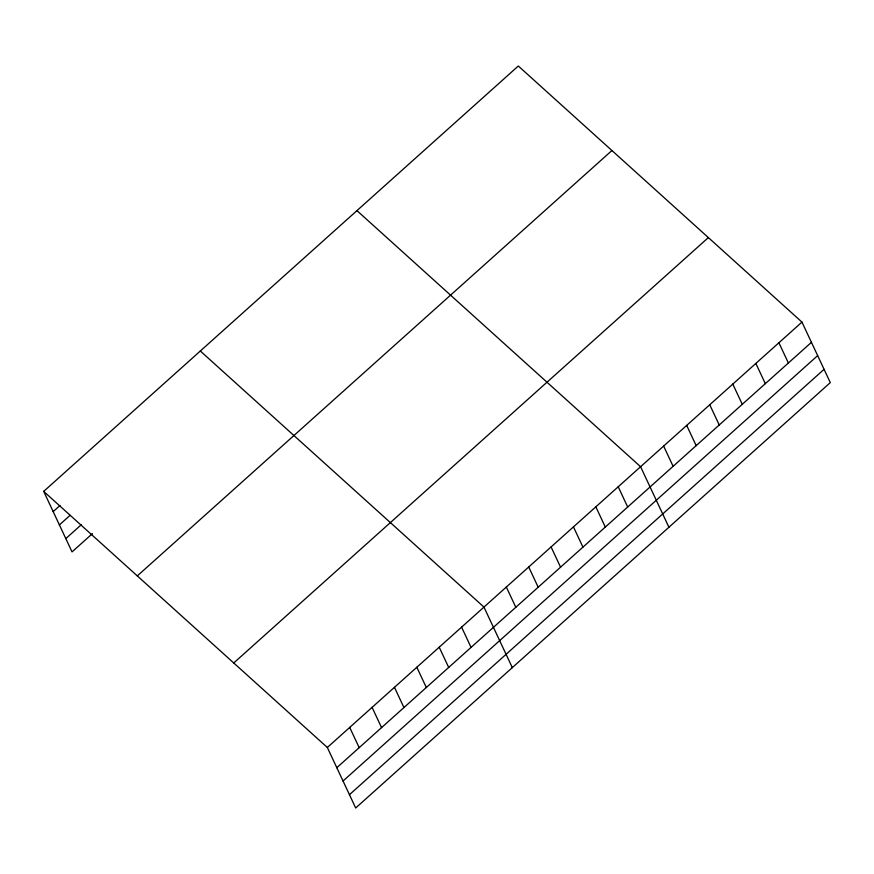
<?xml version="1.0" encoding="UTF-8"?>
<svg xmlns="http://www.w3.org/2000/svg" width="874" height="874" viewBox="0 0 874 874"><rect width="100%" height="100%" fill="white"/><g stroke="black" fill="none" stroke-linecap="round" stroke-linejoin="round"><path stroke-width="1.31" d="M43.7 491.385L518.315 66.009L801.961 322.102L830.3 382.615L355.685 807.991L327.335 747.478L43.7 491.385L72.039 551.898L92.469 533.588M53.172 511.618L59.989 505.511M59.399 524.913L70.106 515.321M65.823 538.602L81.38 524.651M137.305 575.9L611.92 150.525M233.74 662.973L708.355 237.597M327.335 747.478L801.961 322.102M336.818 767.711L811.433 342.335M343.045 781.006L817.66 355.631M349.458 794.695L824.073 369.32M356.953 210.634L640.587 466.727L668.927 527.24M200.321 351.009L483.967 607.102L512.306 667.616M778.898 342.761L788.381 362.994M755.846 363.42L765.329 383.653M732.794 384.09L742.277 404.312M709.743 404.749L719.226 424.983M686.691 425.409L696.163 445.642M663.639 446.068L673.111 466.301M618.213 486.785L627.685 507.018M595.839 506.833L605.311 527.066M573.464 526.891L582.936 547.124M551.09 546.949L560.562 567.171M528.715 566.997L538.187 587.23M506.341 587.055L515.813 607.277M461.592 627.161L471.064 647.394M439.207 647.208L448.69 667.441M416.832 667.266L426.315 687.499M394.458 687.314L403.941 707.547M372.084 707.372L381.567 727.605M349.709 727.43L359.192 747.652"/></g></svg>
